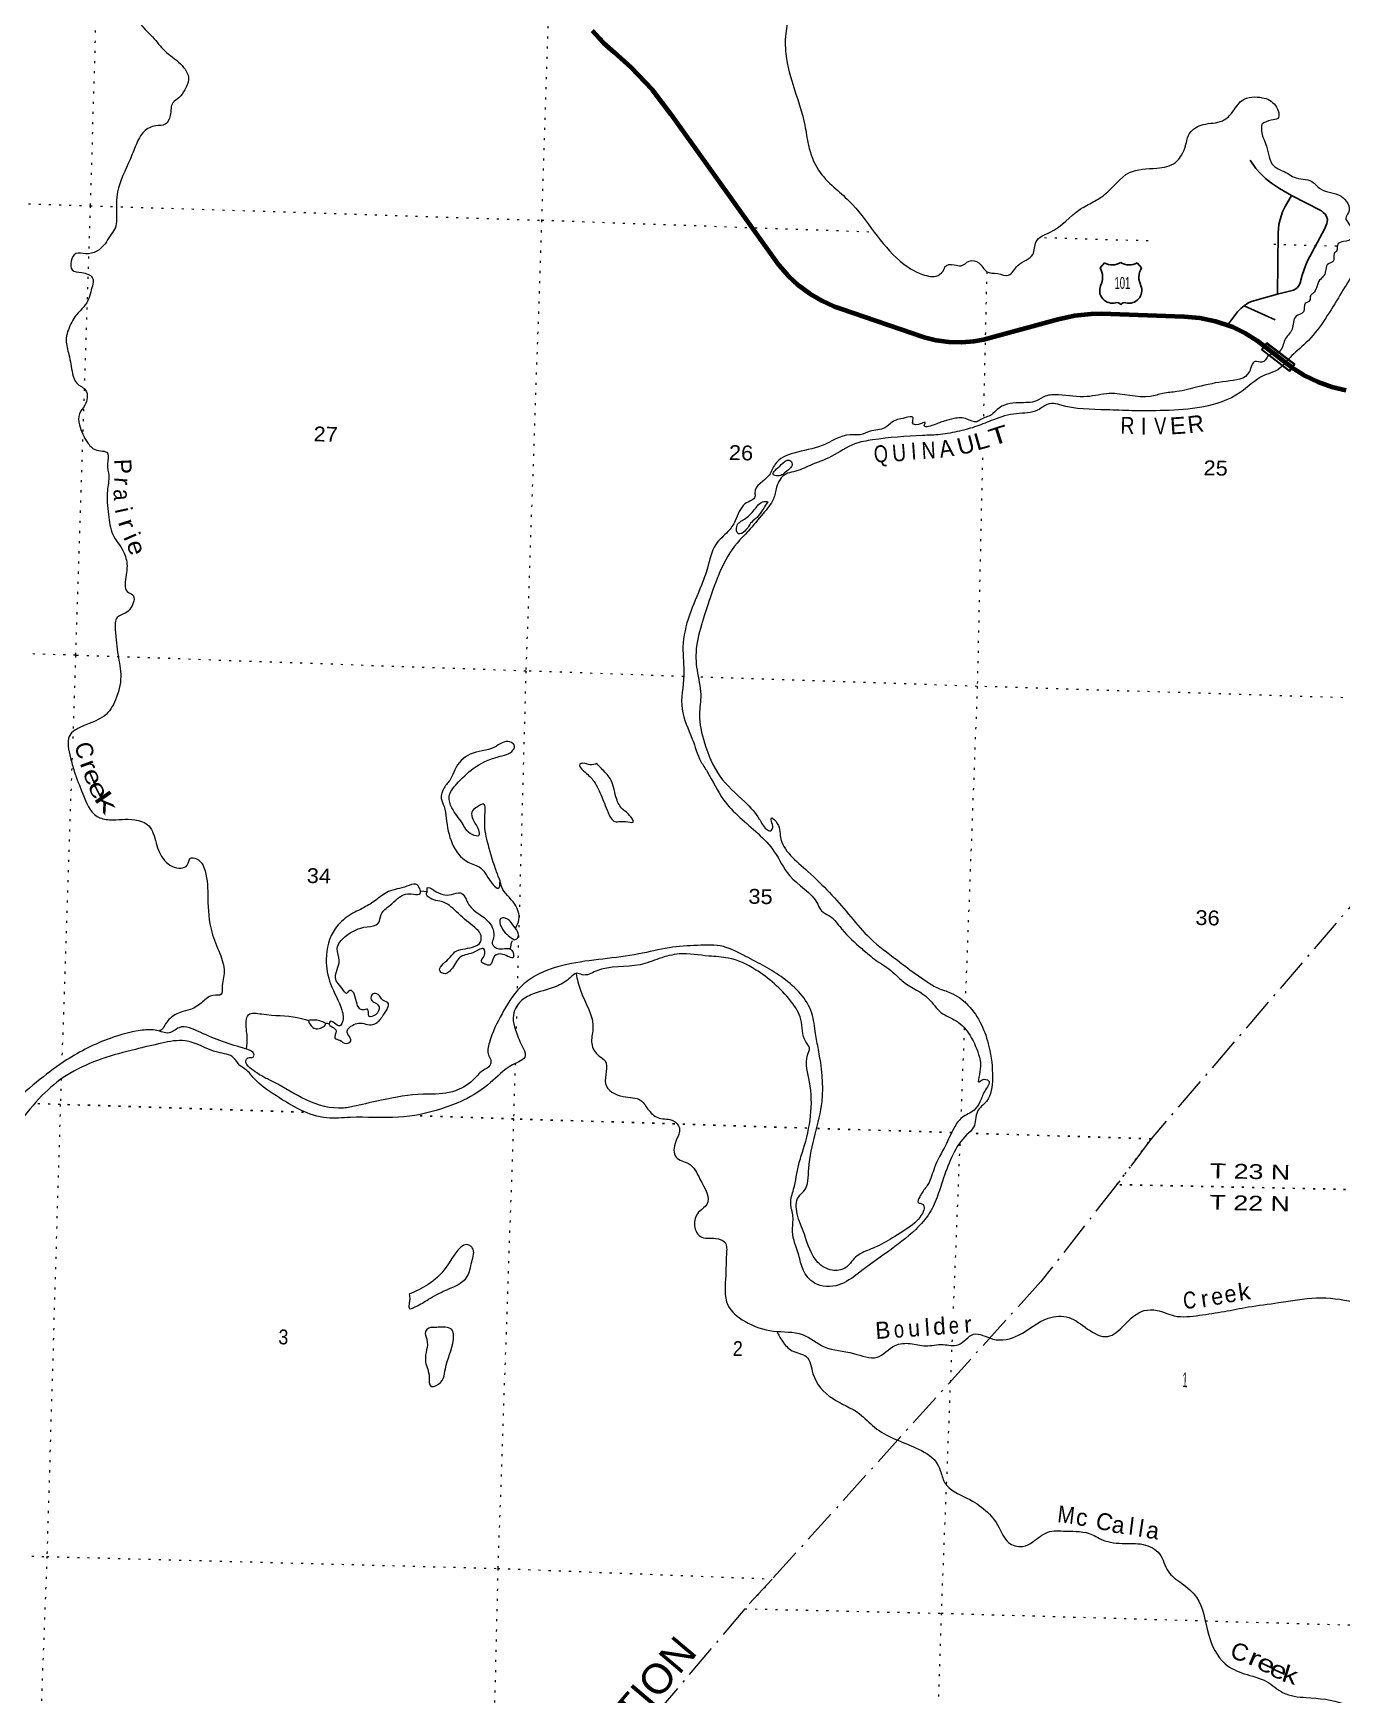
# Model space of a CAD drawing. Header units: feet. Extents: x -751810 to -497223, y -177792 to 12311.
# Drawn here: x -733163 to -717726, y -19722 to -117 of the extents above; entities that cross this region are included whole.
import ezdxf
from ezdxf.enums import TextEntityAlignment as Align

# ---------------------------------------------------------------- set-up
doc = ezdxf.new("R2010")
doc.units = ezdxf.units.FT
doc.header["$LTSCALE"] = 80
doc.linetypes.add('DOT_DASHED', pattern=[7.7, 5, -1.2, 0.3, -1.2])
doc.linetypes.add('DOTTED', pattern=[1.5, 0.3, -1.2])
for name, color, linetype, lineweight in [('16', 7, 'Continuous', 25), ('20', 7, 'Continuous', 70), ('29', 7, 'Continuous', 25), ('39', 7, 'Continuous', 13), ('44', 7, 'DOT_DASHED', 13), ('57', 7, 'Continuous', 13), ('6', 7, 'DOTTED', 25), ('7', 7, 'DOTTED', 13)]:
    doc.layers.add(name, color=color, linetype=linetype, lineweight=lineweight)
doc.layers.add('41', color=7, linetype='Continuous')

msp = doc.modelspace()

# ---------------------------------------------------------------- linework, layer by layer
at = {"layer": '16'}
for p, q in [((-720576.6, -2886.14), (-720525.29, -2827.38)), ((-720333.53, -2821.41), (-720333.81, -2821.61)), ((-720141.44, -2827.29), (-720090.05, -2886.14))]:
    msp.add_line(p, q, dxfattribs=at)
for centre, radius, start, end in [((-720769.58, -2996.77), 222.05, 332.97043, 29.75871), ((-720434.21, -2669.72), 182.07, 239.97227, 303.45418), ((-720232.43, -2670.22), 181.52, 236.33975, 300.08743), ((-720232.44, -2669.72), 182.07, 236.54582, 236.59441), ((-719897.08, -2996.77), 222.05, 150.24129, 207.02957), ((-720430.39, -3151.67), 151.42, 159.09177, 283.81923), ((-720236.27, -3151.67), 151.42, 256.18077, 20.90823)]:
    msp.add_arc(centre, radius, start, end, dxfattribs=at)
for centre, major_axis, start_param, end_param in [((-720375.05, -3350.49), (-19.56, 51.67), 4.95877769, 6.28318531), ((-720291.6, -3350.49), (19.56, 51.67), 0, 1.32637542)]:
    msp.add_ellipse(centre, major_axis=major_axis, ratio=0.929097, start_param=start_param, end_param=end_param, dxfattribs=at)
at = {"layer": '20'}
msp.add_lwpolyline([(-717672.08, -4334.04), (-717841.47, -4292.74), (-718005.63, -4233.95), (-718162.73, -4158.33), (-718215.55, -4125.71), (-718311.07, -4066.71), (-718723.56, -3747.66), (-718863.32, -3659.43), (-719011.53, -3586.29), (-719036.2, -3576.69), (-719214.92, -3519.2), (-719398.66, -3480.71), (-719585.43, -3461.64), (-720558.55, -3429.39), (-720680.97, -3432.16), (-720878.34, -3453.41), (-721072.42, -3495.19), (-721952.41, -3735.5), (-722065.79, -3754.78), (-722213.96, -3766.01), (-722362.5, -3761.68), (-722509.77, -3741.85), (-722654.16, -3706.74), (-723639.45, -3369.72), (-723709.31, -3344), (-723859.19, -3275.49), (-724001.09, -3191.69), (-724133.45, -3093.52), (-724254.82, -2982.05), (-724363.88, -2858.5), (-725637.91, -1077.99), (-725858.18, -786.88), (-726107.68, -520.39), (-726303.91, -345.4), (-726435.47, -229.44), (-726564.3, -90.48)], dxfattribs=at)
at = {"layer": '29'}
for p, q in [((-718476.05, -2473.87), (-718482.91, -3197.92)), ((-718877.9, -3331.99), (-718511.83, -3498.72))]:
    msp.add_line(p, q, dxfattribs=at)
for points in [[(-718317.04, -2032.95), (-718458.76, -1949.47), (-718555.1, -1886.7), (-718626.79, -1830.67), (-718689.53, -1767.9), (-718738.82, -1711.87), (-718808.27, -1615.48)], [(-718482.91, -3197.92), (-718296.88, -3146.98), (-718268.31, -3132.97), (-718249.83, -3117.84), (-718227.42, -3088.7), (-718216.78, -3062.36), (-718191.57, -2969.9), (-718149.57, -2851.66), (-718133.32, -2810.76), (-717927.2, -2420.73), (-717900.88, -2363.02), (-717896.4, -2340.6), (-717895.83, -2313.14), (-717905.36, -2281.2), (-717922.72, -2252.62), (-717943.45, -2230.77), (-717963.05, -2214.52), (-718317.04, -2032.95)], [(-718476.05, -2473.87), (-718467.15, -2375.9), (-718453.71, -2313.14), (-718424.58, -2225.72), (-718395.46, -2160.72), (-718317.04, -2032.95)], [(-719073.62, -3562.14), (-718955.57, -3402.51), (-718917.48, -3364.41), (-718877.9, -3331.99)], [(-718877.9, -3331.99), (-718834.58, -3301.65), (-718800.97, -3285.96), (-718697.91, -3254.57), (-718482.91, -3197.92)]]:
    msp.add_lwpolyline(points, dxfattribs=at)
at = {"layer": '39'}
msp.add_line((-728592.89, -10234.64), (-728514.38, -10243.35), dxfattribs=at)
for points in [[(-735480.73, 4740.1), (-735460.87, 4719.2), (-735190.9, 4605.98), (-734878.48, 4581.94), (-734587.11, 4520.33), (-734393.7, 4395.03), (-734308.64, 4270.5), (-734194.46, 4185.34), (-734077.8, 3963.72), (-733814.83, 3812.57), (-733685.85, 3678.89), (-733600.58, 3562.38), (-733424.03, 3483.65), (-733305.91, 3318.15), (-733196.4, 2898.14), (-733026.38, 2645.07), (-732820.99, 2517.46), (-732621.83, 2381.99), (-732425.87, 2200.46), (-732362.76, 2080.5), (-732341.5, 1971.65), (-732217.4, 1882.22), (-732047.85, 1765.56), (-732033.63, 1694.99), (-732043.15, 1637.07), (-732015.2, 1554.11), (-732031.11, 1482.31), (-732016.47, 1427.78), (-731893.1, 1310.29), (-731853.38, 1217.01), (-731815.35, 1135.8), (-731800.97, 1071.25), (-731730.39, 1007.26), (-731664.05, 857.13), (-731573.95, 694.36), (-731615.43, 565.05), (-731791.53, 429.15), (-731898.82, 315.56), (-731948.75, 92.19), (-731754.66, -161.5), (-731612.38, -323.6), (-731425.77, -478.81), (-731330.18, -661.78), (-731375.51, -784.98), (-731444.13, -877.49), (-731515.93, -937.84), (-731545.89, -1087.5), (-731604.74, -1190.3), (-731717.61, -1209.47), (-731855.8, -1276.14), (-731950.19, -1434.19), (-732020.94, -1608.89), (-732167.28, -1990.26), (-732180, -2248.68), (-732202.77, -2430.62), (-732256.94, -2507.46), (-732315.58, -2602.24), (-732543.35, -2718.76), (-732659.71, -2717.79), (-732704.8, -2909.19), (-732589.28, -2942.24), (-732468.3, -2997.49), (-732484.8, -3169.56), (-732517.53, -3271.02), (-732671.02, -3463.66), (-732757.81, -3637.95)], [(-724091.93, 536.67), (-724231.92, 139.38), (-724282.01, -90), (-724285.02, -360.71), (-724060.03, -1202.88), (-724017.93, -1436.64), (-723899.18, -1732.52), (-723717.77, -1933.73), (-723539.34, -2094.75), (-723241.88, -2463.41), (-722937.67, -2804.16), (-722672.91, -2963.38), (-722488.57, -2974.11), (-722418.52, -2903.7), (-722407.71, -2873.89), (-722298.7, -2848.59), (-722214.73, -2860.77), (-722123.04, -2806.96), (-722007.2, -2827.97), (-721913.54, -2930.66), (-721785.72, -2953.99), (-721655.74, -2971.36), (-721546.39, -2855.82), (-721370.5, -2727.93), (-721332.46, -2576.47), (-721167.07, -2466.37), (-720812.87, -2194.62), (-720660.13, -2108.27), (-720523.44, -2021.51), (-720231.77, -1762.2), (-719907.3, -1708.33), (-719688.85, -1641.71), (-719569.41, -1446.19), (-719521.44, -1298.99), (-719360.22, -1194.81), (-719134.32, -1150.44), (-719027.71, -1062.91), (-718901.33, -909.69), (-718661.71, -877.72), (-718509.58, -969.86), (-718481.45, -1123.03), (-718558.17, -1141.12), (-718669.81, -1190.41)], [(-718669.81, -1190.41), (-718670.41, -1290.69), (-718614.3, -1448.58), (-718531.99, -1679.34), (-718361.81, -1771.96), (-718288.71, -1815.95), (-718077.34, -1867.49), (-717977.25, -1954.3), (-717732.67, -2040.79), (-717647.37, -2233.52), (-717679.16, -2298.9), (-717642.78, -2366.02), (-717605.08, -2537.48), (-717704.38, -2575.06), (-717773.39, -2605.38), (-717785.39, -2681.3), (-717816.46, -2718.61), (-717824.66, -2802.64), (-717883.8, -2839.24), (-717935.51, -2976.32), (-717987.1, -3031.16), (-718023.53, -3120.49), (-718063.35, -3185.66), (-718092.1, -3211), (-718105.69, -3270.83), (-718156.76, -3305.62), (-718177.35, -3403.38), (-718265.03, -3457.3), (-718311.15, -3610.56), (-718388.2, -3718.91), (-718447.99, -3857.79), (-718594.24, -3919.29)], [(-715568.51, -3971.38), (-715580.19, -3846.95), (-715497.88, -3690.59), (-715511.14, -3505.72), (-715605.72, -3360.89), (-715784.01, -3272.08), (-715867.75, -3173.66), (-715866.15, -2957.07), (-715872.49, -2814.5), (-715837.51, -2781.3), (-715925.57, -2694.8), (-716007.63, -2686.68), (-716066.46, -2711.25), (-716144.91, -2641.05), (-716211.75, -2432.74), (-716230.18, -2137.41), (-716151.77, -1976.95), (-716260.38, -1831.76), (-716396.57, -1744.03), (-716600.59, -1718.75), (-716760.68, -1778.84), (-716895.06, -1853.62), (-717049.7, -1935.92), (-717259.54, -2135.14), (-717298.91, -2260.49), (-717277.08, -2347.3), (-717344.18, -2536.14), (-717480.66, -2769.33), (-717765.7, -3237.41), (-718148.76, -3771.17), (-718335.82, -3942.9), (-718428.34, -4045.61)], [(-732757.81, -3637.95), (-732774.5, -3739.82), (-732742.76, -3909.12), (-732698.45, -4134.9), (-732649.17, -4246.48), (-732544.97, -4329.38), (-732553.55, -4505.67), (-732618.42, -4608.31), (-732617.78, -4738.71), (-732522.82, -4945.73), (-732430.7, -5030.32), (-732285.29, -5072.16), (-732286.61, -5200.49), (-732272.1, -5337.26), (-732288.7, -5513.34), (-732275.98, -5796.49), (-732223.85, -6030.5), (-732100.6, -6230.22), (-732056.89, -6401.83), (-732078.65, -6621.91), (-732054.71, -6704.76), (-731991.47, -6742.48), (-732013.68, -6902.38), (-732079.41, -6960.87), (-732173, -7010.63), (-732194.74, -7152.48), (-732162.53, -7458.19), (-732130.92, -7709.72), (-732192.19, -7982.95), (-732327.57, -8174.05), (-732739.79, -8415.39), (-732723.02, -8666.97)], [(-718594.24, -3919.29), (-718668.36, -3998.57), (-718748.42, -3990.5), (-718815.7, -4109.13), (-719085.58, -4224.58), (-719424.4, -4290.12), (-719670.66, -4346), (-719835.77, -4367.84), (-719983.15, -4402.18), (-720469.93, -4369.67), (-720729.7, -4405.14), (-721068.29, -4384.44), (-721223.22, -4400.53), (-721329.01, -4455.99), (-721534.23, -4476.81), (-721791.14, -4556.49), (-721858.98, -4618.94), (-721984.81, -4673.88), (-722029.66, -4700.82), (-722147.24, -4669.73), (-722301.6, -4663.77), (-722414.73, -4692.97), (-722544.37, -4739.79), (-722650.81, -4743.09), (-722641.96, -4711.22), (-722684.38, -4722.17), (-722788.56, -4715.49), (-722780.98, -4655.51), (-722881.35, -4656.95), (-723031.1, -4705.27), (-723115.13, -4773.32), (-723290.74, -4812.96), (-723406.19, -4854.13), (-723526.61, -4855.06), (-723857.01, -4983), (-724190.39, -5070.74), (-724410.5, -5201.5), (-724482.05, -5330.05), (-724650.05, -5540.37), (-724649.29, -5588.53), (-724686.37, -5625.69), (-724767.83, -5671.74), (-724881.37, -5871.42), (-724966.86, -5995.6), (-725109.28, -6148.41), (-725208.85, -6428.68), (-725280.27, -6629.43), (-725421.93, -6984.85), (-725497.77, -7355.99), (-725488.45, -7693.2), (-725508.81, -8091.83), (-725387.56, -8445.95), (-725286.03, -8709.3), (-725212.89, -8829.52), (-725018.82, -9161.43), (-724611.79, -9560.97), (-724420.67, -9774.47), (-724241.3, -10053.85), (-723907.01, -10395.37), (-723862.86, -10472.72), (-723775.98, -10527.1), (-723648.96, -10658.72), (-723418.25, -10893.29), (-723300.43, -10992.58), (-723219.87, -11058.83)], [(-718427.73, -4044.97), (-718432.92, -4050.73), (-718646.39, -4157.59), (-718924.47, -4357.07), (-719378.39, -4527.98), (-719818.91, -4568.86), (-720202.24, -4571.08), (-720498.98, -4561.48), (-721051.31, -4503.21), (-721151.16, -4484.61), (-721248.5, -4524.24), (-721313.76, -4564.69), (-721563.67, -4606.44), (-721836.42, -4677.68), (-722033.07, -4754.89), (-722235.21, -4811.89), (-722461, -4852.25), (-722671.98, -4862.89), (-723261.31, -4916.01), (-723471.21, -4962.78), (-723747.99, -5112.15), (-723995.5, -5216.14), (-724192.09, -5291.34), (-724285.12, -5319.04), (-724393.5, -5474.73), (-724431.17, -5612.16), (-724552, -5783.58), (-724727.96, -5991.69), (-724860.05, -6132.72), (-725191.01, -6824.28), (-725254.21, -7017.22), (-725337.08, -7350.07), (-725332.38, -7633.01), (-725287.67, -7920.98), (-725303.72, -8153.24), (-725244.22, -8489.73), (-725061.78, -8883.53), (-724768.68, -9187.89), (-724597.3, -9388.84), (-724512.13, -9509.37), (-724464.42, -9526.63), (-724443.84, -9507.1), (-724447.94, -9432.78), (-724454.5, -9376.45), (-724403.35, -9415.87), (-724348.02, -9603.83), (-724023.42, -10009.28), (-723544.79, -10510.95), (-723322.63, -10765.36), (-723018.14, -11017.86), (-722616.38, -11310.96), (-722487.85, -11384.45), (-722344.77, -11438.26), (-722135.84, -11584.01), (-721887.67, -12073.76), (-721847.15, -12445.87), (-721918.49, -12720.84), (-722023.93, -12840.5), (-722068.87, -13025.89), (-722147.36, -13112.13), (-722314.07, -13350.57), (-722423.51, -13624.57), (-722490.88, -13823.42), (-722588.73, -14037.55), (-722752.3, -14231.93), (-723084.28, -14498.23)], [(-724288.29, -5296.66), (-724213.19, -5186.26), (-724246.45, -5153.32), (-724338.14, -5207.13), (-724412.2, -5277.44), (-724435.41, -5320.98), (-724377.72, -5340.51), (-724333.29, -5329.61), (-724288.29, -5296.66)], [(-724497.53, -5644.53), (-724543.6, -5641.34), (-724656.55, -5740.75), (-724773.76, -5850.07), (-724864.28, -5936.01), (-724844.46, -6022.76), (-724767.37, -5990.64), (-724690.47, -5888.31), (-724620.63, -5825.91), (-724556.88, -5737.85), (-724512.24, -5670.22), (-724497.53, -5644.53)], [(-727656.26, -10116.88), (-727676.65, -10206.62), (-727735.77, -10164.99), (-727887.09, -9964.55), (-728033.82, -9896.61), (-728291.29, -9378.54), (-728315.78, -9239.51), (-728349.54, -9148.39), (-728316.14, -9020.87), (-728241.29, -8920.49), (-728190.2, -8807.47), (-728006.85, -8623.62), (-727721.76, -8540.65), (-727539.56, -8479.12), (-727484.76, -8532.68), (-727501.9, -8574.36), (-727678.54, -8654.08), (-727971.1, -8793.02), (-728168.5, -8976.51), (-728254.61, -9124.74), (-728223.95, -9257.91), (-728104.09, -9433.48), (-727985.3, -9572.91), (-727905.29, -9582.98), (-727911.6, -9516.63), (-727976.56, -9390.61), (-727990.53, -9310.02), (-727932.82, -9251.32), (-727851.51, -9211.28), (-727835.41, -9364.13), (-727802.99, -9661.82), (-727708.83, -9977.14), (-727656.26, -10116.88)], [(-732723.02, -8666.97), (-732679.89, -8825.11), (-732578.13, -9092.31), (-732408.41, -9357.41), (-732264.96, -9397.18), (-731965.96, -9396.81), (-731801.29, -9469.22), (-731714.24, -9672.03), (-731613.26, -9879.21), (-731418.92, -9968.43), (-731345.74, -9932.19), (-731309.51, -9850.88), (-731235.47, -9858.79), (-731134.83, -10001.77), (-731103.04, -10323.51), (-731057.18, -10721.84), (-730961.45, -10977.02), (-730910.81, -11190.93), (-730935.85, -11382.84), (-730945.8, -11456.8), (-731040.46, -11470.43), (-731164.87, -11547.47), (-731307.63, -11636.09), (-731428.94, -11671.09), (-731575.97, -11769.62), (-731624.02, -11842.61), (-731663.21, -11883.73), (-731677.83, -11886.99)], [(-726514.75, -8734.02), (-726460.1, -8793.58), (-726356.78, -8910.56), (-726288.2, -9128.94), (-726221.44, -9263.03), (-726127.26, -9345.67), (-726087.18, -9424.93), (-726177.31, -9418.61), (-726313.62, -9413.11), (-726381.21, -9311.09), (-726468.05, -9100.27), (-726559.94, -8929.43), (-726669.49, -8820.32), (-726715.64, -8742.91), (-726681.24, -8731.76), (-726593.37, -8748.05), (-726514.75, -8734.02)], [(-729672.6, -11806.31), (-729661.85, -11778.5), (-729548.79, -11829.53), (-729517.67, -11790.21), (-729521.9, -11643.68), (-729654.37, -11335.41), (-729707.05, -11045.23), (-729601.34, -10682.88), (-729434.75, -10526.68), (-729259.75, -10432.87), (-729121.05, -10346.16), (-728971.96, -10245.68), (-728755.62, -10183.02), (-728648.66, -10159.68), (-728603.79, -10208.97), (-728597.27, -10267.3), (-728677.74, -10275.27), (-728768.04, -10274.96), (-728956.11, -10408.55), (-729057.18, -10514.28), (-729092.02, -10619.69), (-729223.51, -10660.46), (-729481.35, -10776.21), (-729577.29, -10916.17), (-729552.9, -11059.2), (-729598.26, -11260.63), (-729501.89, -11413.53), (-729466.62, -11446.52), (-729435.71, -11415.22), (-729429.64, -11413.37), (-729343.46, -11572.03), (-729312.72, -11624.97), (-729273.03, -11642.03), (-729218.63, -11633.39), (-729202.66, -11714.03), (-729125.99, -11697.94), (-729083.49, -11606.76), (-729130.37, -11557.42), (-729177.56, -11520.11), (-729153.74, -11452.53), (-729095.74, -11460.03), (-729037.24, -11525.71), (-728979.87, -11557.27), (-729033.79, -11702.31), (-729116.5, -11796.47), (-729197.29, -11816.47), (-729283.1, -11798.22), (-729430.89, -11848.6), (-729460.11, -11891.98), (-729445.26, -11938.49), (-729416.9, -12005.41), (-729471.92, -12038.1), (-729547.19, -12000.07), (-729604.67, -11972.52), (-729590.56, -11892.65), (-729633.43, -11843.41), (-729668.85, -11816.43), (-729672.6, -11806.31)], [(-728514.38, -10243.35), (-728515.24, -10199.2), (-728437.76, -10229.26), (-728230.4, -10280.7), (-728123.55, -10261.37), (-728022.8, -10400.35), (-727787.31, -10604.95), (-727733.98, -10792.85), (-727747.73, -10858.69), (-727669.02, -10918.87), (-727518.94, -10934.75), (-727499.06, -11019.5), (-727622.61, -10986.25), (-727721.49, -11007.79), (-727778.39, -11112.64), (-727836.29, -11101.13), (-727875.72, -11074.05), (-727839.6, -10996.75), (-727847.65, -10920.32), (-727954.98, -10957.69), (-728118.97, -11013.67), (-728218.75, -11147.51), (-728318.78, -11213.14), (-728364.23, -11185.9), (-728266.19, -11041.99), (-728187.75, -10957.75), (-727981.6, -10900.85), (-727883.52, -10833.15), (-727887.3, -10746.81), (-727951.56, -10670.95), (-728147.93, -10505.46), (-728323.03, -10370.6), (-728502, -10307.85), (-728525.08, -10269.15), (-728512.37, -10243.4)], [(-727474.59, -10679), (-727433.38, -10575.9), (-727482.8, -10392.1), (-727636.13, -10191.61), (-727656.26, -10116.88)], [(-727485.69, -10813.25), (-727626.9, -10687.28), (-727645.74, -10562.44), (-727595.45, -10557.71), (-727507.13, -10634.18), (-727451.05, -10715.85), (-727449.12, -10796.13), (-727485.69, -10813.25)], [(-723084.28, -14498.23), (-723429.93, -14750.14), (-723660.23, -14886.66), (-723944.62, -14865.34), (-724080.99, -14707.4), (-724132.67, -14533.58), (-724205.77, -14256.91), (-724201.09, -14076.51), (-724227.33, -13927.41), (-724192.83, -13757.8), (-724131, -13462.52), (-724078.3, -13287.36), (-724005.48, -12490.92), (-724027.4, -12175.45), (-724007.07, -12087.71), (-724049.36, -12016.43), (-724106.78, -11754.2), (-724227.5, -11534.49), (-724641.38, -11166.86), (-724962.92, -11030.26), (-725191.06, -11006.37), (-725541.58, -10981.35), (-725777.76, -11035.48), (-726004.38, -11107.9), (-726524.09, -11184.86), (-726687.72, -11226.81), (-726753.48, -11209.08), (-726825.02, -11259.4), (-726974.01, -11355.87), (-727253.34, -11449.02), (-727403.97, -11531.41), (-727501.51, -11733.5), (-727475.07, -11874.59), (-727397.68, -12063.11), (-727358.59, -12180.44), (-727507.94, -12290.95), (-727768.17, -12498.91), (-728088.62, -12707.34), (-728348.11, -12809.01), (-728854.36, -12908.38), (-729420.28, -12909.94), (-729699.33, -12914.83), (-730294.64, -12656.89), (-730560.11, -12447.51), (-730655.83, -12346.78), (-730726.77, -12296.82), (-730798.68, -12206.73), (-730983.62, -12141.82), (-731371.39, -12005.53), (-731647.05, -12034.58), (-731957.95, -12106.85), (-732729.83, -12389.97), (-733026.73, -12619.06), (-733305.82, -12934.85), (-733624.51, -13307.79), (-733879.63, -13782.65), (-734030.22, -14328.39), (-734017.8, -14778.01), (-733899.01, -15304.56), (-733839.65, -15414.39), (-733782.17, -15441.94), (-733802.87, -15543.7), (-733920.77, -15911.76), (-734150.42, -16333.12), (-734395.67, -16659.8), (-734648.75, -16823.82), (-734949.67, -16898.35), (-735168.05, -16884.74), (-735260.5, -16890.4), (-735273.94, -16789.76), (-735353.17, -16749.63), (-735523.93, -16757.29), (-735662.98, -16779.81), (-736012.78, -16959.4), (-736358.93, -17153.13), (-736519.25, -17299.46), (-736765.02, -17646.19), (-736842.54, -17772.57), (-736809.18, -17801.51), (-736590.91, -17819.13), (-736426.56, -17749.12), (-736329.83, -17733.55), (-736314.83, -17774.05), (-736334.28, -17827.7), (-736287.95, -17820.87), (-736179.54, -17741.4), (-735971.58, -17692.57), (-735624.83, -17553.02), (-735606.02, -17601.64), (-735613.44, -17655.6), (-735799.13, -17696.98), (-735998.56, -17804.2), (-736252.19, -17912.04), (-736386.13, -17892.57), (-736597.83, -17931.28), (-737024.21, -17968.5), (-737186.98, -17900.15)], [(-723219.87, -11058.83), (-723024.72, -11194.2), (-722895.33, -11311.84), (-722599.47, -11509.96), (-722451.22, -11674.22), (-722275.08, -11768.99), (-722111.05, -11943.68), (-722001.24, -12197.22), (-722000.52, -12401.83), (-722008.93, -12493.88), (-721968.09, -12466.84), (-721892.1, -12476.81), (-721937.43, -12600.01), (-721994.9, -12726.91), (-722063.62, -12823.44), (-722204.38, -12912.1), (-722299.85, -13034.02), (-722401.56, -13242.02), (-722530.69, -13501.48), (-722608.08, -13700.08), (-722681.02, -13804.52), (-722704.17, -13846.05), (-722723.98, -13913.74), (-722690.15, -13924.63), (-722660.59, -13945.45), (-722687.77, -14065.1), (-722762.3, -14153.45), (-722999.23, -14313.87), (-723209, -14432.86), (-723300.28, -14470.64), (-723461.09, -14558.79), (-723588.91, -14689.91), (-723737.98, -14712.17), (-723906.2, -14621.61), (-724066.12, -14288.57), (-724150.13, -14045.72), (-724132.9, -13845.58), (-724073.03, -13780.92), (-724013.93, -13513.66), (-723856.94, -12721.37), (-723899.3, -12110.53), (-723934.52, -11921.08), (-723978.42, -11679.26), (-724314.9, -11267.48), (-724757.7, -11009.44), (-725021.6, -10894.37), (-725326.26, -10880.55), (-725662.08, -10908.06), (-726019.16, -10981.16), (-726867.19, -11105.88), (-727227.68, -11233.05), (-727411.84, -11370.74), (-727632.72, -11686.02), (-727782.03, -12027.19), (-727791.89, -12175.37), (-727765.43, -12238.23), (-727774.96, -12296.15), (-727852.67, -12352.33), (-727951.47, -12448.09), (-728180.01, -12594.68), (-728496.15, -12636.73), (-728564.38, -12636.99), (-729053.81, -12706.7), (-729354.53, -12773.22), (-729503.7, -12799.49), (-729944.64, -12701.95), (-730326.53, -12493.6), (-730443.39, -12434.45), (-730544.1, -12371.7), (-730650.81, -12230.57), (-730626.12, -12207.13), (-730567.71, -12198.6), (-730558.8, -12164.73), (-730641.57, -12106.45), (-731192.22, -11905.81), (-731441.64, -11851.29), (-731559.61, -11912.45), (-731635.65, -11904.49), (-731705.37, -11884.65), (-731877.88, -11882.24), (-732255.58, -11976.88), (-732769.89, -12232.49), (-733080.78, -12459.21), (-733405.47, -12753.78), (-733728.71, -13224.89), (-733984.11, -13788), (-734122.7, -14412.27), (-734139.65, -14911.28), (-734021.09, -15524.08), (-734017.9, -15710.7), (-734069.42, -15917.98), (-734326.21, -16302.54), (-734642.1, -16567.25), (-734978.81, -16628.83), (-735423.16, -16585.37), (-735583.03, -16637.44), (-735735.65, -16641.55)], [(-727534.82, -10928.33), (-727527.82, -10890.4), (-727516.39, -10836.53), (-727506.74, -10825.62)], [(-726759.89, -11216.39), (-726708.44, -11406.8), (-726559.86, -11867.93), (-726574.3, -12038.05), (-726485.85, -12186.74), (-726417.07, -12242.65), (-726409.99, -12511.61), (-726205.23, -12663.28), (-725995.71, -12708.75), (-725898.51, -12829.58), (-725778.37, -12916.9), (-725610.7, -12951.28), (-725540.59, -13033.31), (-725582.84, -13192.69), (-725579.65, -13379.31), (-725431.13, -13455.32), (-725297.38, -13637.26), (-725216.89, -13938.19), (-725299.13, -14014.31), (-725363.19, -14163.1), (-725292.89, -14315.34), (-725112.87, -14338), (-725001.77, -14386.97), (-724985.35, -14527.8), (-724993.8, -14776.3), (-724968.7, -15123.95), (-724768.99, -15315.6), (-724428.83, -15430.61), (-724088.81, -15473.41), (-723831.65, -15616.39), (-723484.54, -15695.48), (-723208.79, -15740.65), (-722996.5, -15601.66), (-722817.29, -15578.17), (-722635.38, -15604.89), (-722428.31, -15590.13), (-722251.79, -15592.64), (-722069.99, -15468.92), (-721840.68, -15524.94), (-721538.53, -15480.52), (-721188.15, -15278.88), (-720947.15, -15271.01), (-720723.93, -15407.1), (-720487.42, -15495.39), (-720293.33, -15361.96), (-720056.09, -15189.51), (-719905.53, -15187.35), (-719702.49, -15250.71), (-719405.34, -15244.28), (-719111.21, -15199.66), (-718828.91, -15146.71), (-718470.4, -15095.71), (-718023.45, -15038.95), (-717587.28, -15088.23), (-717331.13, -15193.07), (-716936.32, -15522.09), (-716825.82, -15516.9), (-716665.79, -15458.82), (-716537.4, -15460.1), (-716360.62, -15452.59), (-716210.95, -15484.5), (-716088.78, -15493.64), (-715937.43, -15615.86), (-715819.5, -15711.14), (-715770.15, -15742.49), (-715662.84, -15801.52)], [(-730648.47, -12103.08), (-730637.78, -11960.12), (-730650.99, -11773.24), (-730623, -11699.74), (-730468.23, -11689.66), (-730047.89, -11730.51), (-729916.37, -11765.97)], [(-729916.37, -11765.97), (-729836, -11762.01), (-729762.17, -11777.94), (-729714.66, -11803.22), (-729808.57, -11865.01), (-729864.3, -11847.53), (-729901.36, -11806.47), (-729916.37, -11765.97)], [(-729714.42, -11803.09), (-729716.99, -11801.16), (-729696.51, -11799.68), (-729672.6, -11806.31)], [(-728727.86, -14995.64), (-728292.21, -14677.84), (-728010.67, -14422.29), (-727983.22, -14447.06), (-727989.59, -14615.38), (-728042.18, -14786.53), (-728325.65, -14961.81), (-728521.08, -15069.13), (-728673.76, -15153.48), (-728722.2, -15164.27), (-728728.92, -15113.95), (-728721.45, -15057.98), (-728727.86, -14995.64)], [(-728372.71, -15383.83), (-728219.19, -15421.85), (-728205.9, -15528.5), (-728301.17, -15875.07), (-728326.24, -15990.77), (-728408.64, -16072.9), (-728469.11, -16083.39), (-728494.01, -15960.4), (-728537.31, -15772.75), (-728518.94, -15528.51), (-728534.59, -15435.84), (-728497.46, -15396.68), (-728402.95, -15389.07), (-728372.71, -15383.83)], [(-724390.79, -15437.44), (-724323.61, -15551.65), (-724210.11, -15662.87), (-724043.32, -15731.32), (-723964.29, -15933.92), (-723735.04, -16224.62), (-723414.7, -16407.32), (-723238.22, -16566.28), (-722752.84, -16807.37), (-722512.4, -16975.99), (-722462.8, -17075.55), (-722412.3, -17217.24), (-722142.24, -17404.68), (-721771.76, -17743.11), (-721658.07, -17924.54), (-721490.76, -17972.95), (-721370.99, -17919.85), (-721195.42, -17804), (-720982.38, -17791.4), (-720668.43, -17833.53), (-720582.88, -17880.23), (-720317.93, -17936.78), (-720067.42, -17949.2), (-719875.66, -18060.42), (-719774.63, -18265.59), (-719615.73, -18406.05), (-719441.41, -18570.98), (-719298.22, -19007.9), (-719100.61, -19357.95), (-718876.86, -19474), (-718612.39, -19567.02), (-718417.14, -19698.38), (-718147.72, -19755.42), (-717694.17, -19831.21), (-717483.44, -19985.04), (-717458.16, -20248.44), (-717415.04, -20520.33), (-717268.54, -20746.85)]]:
    msp.add_spline(points, degree=3, dxfattribs=at)
at = {"layer": '44'}
msp.add_lwpolyline([(-715298.08, -7702.52), (-715355.1, -7776.06), (-715385.45, -7810.95), (-719975.48, -13163.71), (-720378.75, -13702.98), (-721276.28, -14846.46), (-724444.48, -18356.68), (-724766.61, -18707.47), (-726235.19, -20439.95), (-727783.4, -22453.31), (-728560.83, -23492.47), (-728828.3, -23824.61), (-732718.79, -28685.37), (-737230.47, -33845.2)], dxfattribs=at)
at = {"layer": '57'}
for p, q in [((-718342.86, -4107.72), (-718674.77, -3853.25)), ((-718281.45, -4021.31), (-718610.11, -3769.43))]:
    msp.add_line(p, q, dxfattribs=at)
for points in [[(-718674.77, -3853.25), (-718636.54, -3803.7), (-718610.11, -3769.43)], [(-718312.83, -4051.65), (-718344.57, -4096.32), (-718663.53, -3851.78), (-718630.21, -3808.59), (-718608.65, -3780.63)], [(-718608.65, -3780.63), (-718292.45, -4022.97), (-718312.83, -4051.64)], [(-718281.45, -4021.31), (-718306.31, -4056.28), (-718342.86, -4107.72)]]:
    msp.add_lwpolyline(points, dxfattribs=at)
at = {"layer": '6'}
msp.add_line((-722326.81, -13088.92), (-723914.4, -13039.22), dxfattribs=at)
for points in [[(-729974.5, -12847.85), (-732843.67, -12756.12), (-733140.75, -12746.59)], [(-724036.41, -13035.4), (-727496.33, -12927.09), (-728669.93, -12889.57)], [(-715492.02, -13830.49), (-716961.25, -13774.4), (-720378.75, -13702.98), (-719975.48, -13163.71), (-722132.93, -13095.04)]]:
    msp.add_lwpolyline(points, dxfattribs=at)
at = {"layer": '7'}
for p, q in [((-720008.44, -2567.92), (-721266.87, -2531.92)), ((-717784.12, -2631.55), (-718602.19, -2608.15)), ((-721914.28, -2930.44), (-721953.88, -4660.05)), ((-732705.3, -8671.63), (-732827.21, -12270.4)), ((-727459.84, -11597.62), (-727467.95, -11892.73)), ((-722180, -11856.27), (-722220.89, -12929.04)), ((-722232.23, -13221.19), (-722312.96, -15253.31))]:
    msp.add_line(p, q, dxfattribs=at)
for points in [[(-731950.75, 11859.1), (-732091.28, 8141.1), (-732219.38, 3508.98), (-732326.37, 3561.86), (-732336.97, 3152.95), (-732490.54, -2152.47), (-732664.17, -7457.38), (-732697.76, -8448.89)], [(-726684.63, 11689.02), (-726817.85, 7905.84), (-727007.47, 2603.34), (-727165.27, -2322.87), (-727351.35, -7643.51), (-727454.99, -11420.26)], [(-746220.53, -1658.58), (-743062.21, -1787.62), (-737776.02, -1995.13), (-732490.54, -2152.47), (-727165.27, -2322.87), (-723243.66, -2461.26)], [(-721964.55, -5125.8), (-722026.33, -7823.93), (-722168.38, -11551.47)], [(-725488.64, -7706.62), (-727351.35, -7643.51), (-732664.17, -7457.38), (-737959.52, -7293.77), (-743252.3, -7108.15), (-746396.77, -6995.22)], [(-716755.05, -7986.93), (-722026.33, -7823.93), (-725321.45, -7712.28)], [(-727478.31, -12270.37), (-727496.33, -12927.09), (-727682, -18231.69), (-727783.4, -22453.31), (-728560.83, -23492.47), (-728828.3, -23824.61), (-727986.68, -23870.22), (-728126.79, -29198.05), (-728234.37, -34136.5)], [(-732833.34, -12451.14), (-732843.67, -12756.12), (-733002.03, -18091.51), (-733203.27, -23377.66), (-733378.8, -28678.51), (-733564.98, -33964.32)], [(-722324.05, -15532.6), (-722452.3, -18760.69), (-722625.83, -24061.59), (-722747.79, -29385.87), (-722886.61, -34307.98)], [(-734141.12, -18059.33), (-733002.03, -18091.51), (-727682, -18231.69), (-724444.48, -18356.68), (-724766.61, -18707.47), (-722452.3, -18760.69), (-717168.67, -18911.97)]]:
    msp.add_lwpolyline(points, dxfattribs=at)

# ---------------------------------------------------------------- texts
at = {"layer": '16', "width": 0.6}
msp.add_text('101', height=140, dxfattribs=at).set_placement((-720313.73, -3133.18), align=Align.CENTER)
at = {"layer": '41'}
for s, rotation, width, p in [('R', 359.108, 0.85, (-720255.41, -4844.47)), ('V', 1.577, 0.8, (-719862.89, -4851.45)), ('E', 3.624, 1.05, (-719653.54, -4845.9)), ('U', 14.69, 1.05, (-722135.83, -5073.38)), ('L', 15.918, 1.15, (-721948.89, -5019.79)), ('T', 17.947, 1.4, (-721743.78, -4957.31)), ('Q', 5.678, 0.8, (-723153.18, -5178.68)), ('U', 4.98, 0.85, (-722939.24, -5167.39)), ('I', 4.15, 0.9, (-722769.3, -5146.98)), ('N', 3.59, 0.85, (-722593.9, -5137.67)), ('A', 8.042, 0.95, (-722377.83, -5115.42)), ('a', 273.097, 0.9, (-732213.84, -5567.2)), ('r', 287.771, 1.3, (-732148.21, -5935.99)), ('i', 293.536, 1.1, (-732090.32, -6093.06)), ('e', 288.422, 1.15, (-732038.85, -6214.8)), ('r', 289.95, 1.35, (-732596.52, -8784.36)), ('e', 292.847, 1.3, (-732547.23, -8926.13)), ('e', 296.664, 1.4, (-732481.54, -9086.34)), ('k', 304.903, 1.85, (-732384.2, -9248.39)), ('k', 8.204, 1.05, (-718864.63, -15064.53)), ('C', 3.048, 0.8, (-719515.07, -15164.68)), ('e', 10.249, 0.95, (-719180.03, -15118.12)), ('e', 10.037, 0.95, (-719023.88, -15089.94)), ('o', 4.197, 0.8, (-722943.34, -15507.7)), ('u', 4.197, 0.95, (-722765.45, -15494.61)), ('e', 4.197, 0.8, (-722295.25, -15462.33)), ('M', 353.081, 0.9, (-720988.51, -17697.39)), ('C', 343.24, 1.05, (-718958.02, -19313.38)), ('r', 336.967, 1.45, (-718788.85, -19377.29)), ('e', 333.93, 1.35, (-718656.54, -19445.71)), ('e', 335.656, 1.3, (-718509.2, -19520.85)), ('k', 342.803, 1.3, (-718363.46, -19582.33))]:
    msp.add_text(s, height=200, rotation=rotation, dxfattribs=dict(at, width=width)).set_placement(p, align=Align.CENTER)
for s, rotation, p in [('I', 0.174, (-720063.34, -4853.94)), ('R', 7.397, (-719435.85, -4826.65)), ('P', 272.547, (-732202.93, -5233.36)), ('r', 265.485, (-732207.59, -5396.68)), ('i', 282.46, (-732195.07, -5765.06)), ('C', 285.499, (-732653.24, -8604.78)), ('r', 8.444, (-719329.23, -15147.64)), ('l', 4.197, (-722609.18, -15487.21)), ('d', 4.197, (-722466.33, -15472.21)), ('r', 4.197, (-722129.96, -15449.83)), ('B', 4.197, (-723132.52, -15518.84)), ('c', 354.24, (-720801.74, -17727.69)), ('C', 345.73, (-720550.91, -17776.35)), ('l', 353.094, (-720217.94, -17833.54)), ('a', 352.596, (-720374.18, -17815.28)), ('l', 351.357, (-720106.25, -17856.27)), ('a', 350.696, (-719970.3, -17880.15))]:
    msp.add_text(s, height=200, rotation=rotation, dxfattribs=at).set_placement(p, align=Align.CENTER)
at = {"layer": '44', "width": 1.05}
msp.add_text('ATION', height=350, rotation=49.713, dxfattribs=at).set_placement((-725800.06, -19800.45), align=Align.CENTER)
at = {"layer": '6', "width": 1.35}
for s, p in [('T 23 N', (-719283.68, -13625.84)), ('T 22 N', (-719288.01, -13998.09))]:
    msp.add_text(s, height=175, rotation=358.803, dxfattribs=at).set_placement(p)
at = {"layer": '7'}
for s, width, p in [('27', 1.1, (-729857.61, -4931.71)), ('26', 1.1, (-724958.15, -5151.38)), ('25', 1.1, (-719358.48, -5331.25)), ('34', 1.1, (-729938.5, -10142.71)), ('35', 1.1, (-724728.1, -10387.33)), ('36', 1.1, (-719454.6, -10638.36)), ('3', 0.9, (-730272.66, -15586.17)), ('2', 0.9, (-724911.99, -15723.13)), ('1', 0.45, (-719606.75, -16092.02))]:
    msp.add_text(s, height=175, rotation=358.534, dxfattribs=dict(at, width=width)).set_placement(p)

doc.saveas('drawing.dxf')
